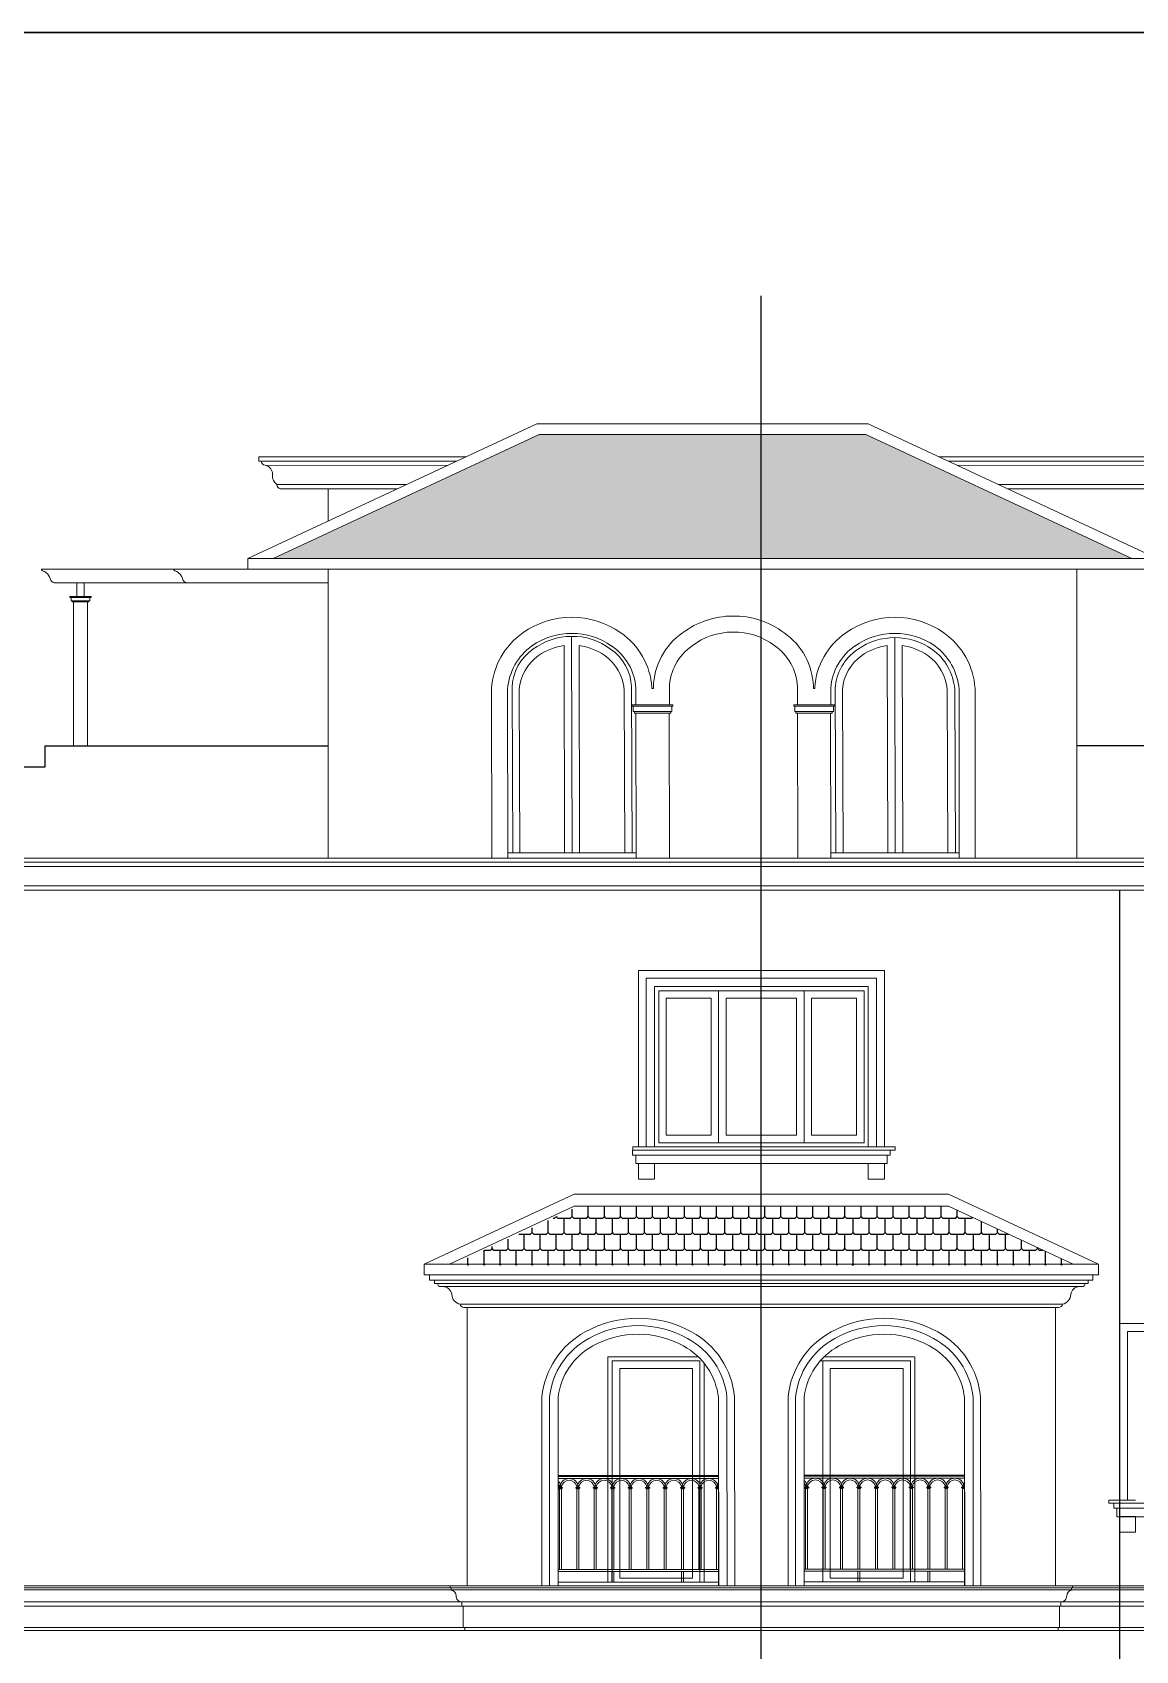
# Model space of a CAD drawing. Header units: millimetres. Extents: x -127141 to 682685, y -1234500 to 49778.
# Drawn here: x 474589 to 484905, y -102623 to -87500 of the extents above; entities that cross this region are included whole.
import ezdxf
from ezdxf.xclip import XClip

# ---------------------------------------------------------------- set-up
doc = ezdxf.new("R2010")
doc.units = ezdxf.units.MM
doc.header["$MEASUREMENT"] = 0
doc.linetypes.add('HIDDEN', pattern=[0.75, 0.5, -0.25])
for name, color, linetype, lineweight in [('-DOOR', 137, 'Continuous', 9), ('-HATCH', 8, 'Continuous', 5), ('-LINE1', 7, 'Continuous', 18)]:
    doc.layers.add(name, color=color, linetype=linetype, lineweight=lineweight)
doc.layers.add('1-NETMANH', color=8, linetype='Continuous')
doc.layers.add('13. NET HATCH', color=251, linetype='Continuous')
doc.layers.add('duong dong', color=6, linetype='HIDDEN', plot=False)
doc.layers.add('LUOI GIONG', color=160, linetype='Continuous', plot=False)

# ---------------------------------------------------------------- blocks, each defined once
blk = doc.blocks.new('lancan')
for p, q in [((-1, 989), (6547, 989)), ((-1, 969), (6547, 969)), ((325, 889), (347, 889)), ((325, 877), (347, 877)), ((326, 893), (346, 893)), ((346, 891), (326, 891)), ((326, 884), (346, 884)), ((326, 882), (346, 882)), ((346, 875), (326, 875)), ((326, 873), (346, 873)), ((346, 893), (350, 893)), ((346, 891), (347, 891)), ((346, 884), (346, 882)), ((346, 884), (355, 884)), ((346, 882), (355, 882)), ((346, 875), (347, 875)), ((346, 873), (346, 120)), ((346, 873), (350, 873)), ((347, 889), (347, 891)), ((347, 891), (350, 891)), ((355, 884), (347, 889)), ((347, 877), (355, 882)), ((347, 875), (347, 877)), ((347, 875), (350, 875)), ((350, 891), (350, 893)), ((350, 873), (350, 875)), ((355, 882), (355, 884)), ((488, 889), (480, 884)), ((480, 884), (480, 882)), ((490, 884), (480, 884)), ((480, 882), (488, 877)), ((490, 882), (480, 882)), ((486, 893), (486, 891)), ((486, 893), (490, 893)), ((486, 891), (488, 891)), ((486, 875), (486, 873)), ((486, 875), (488, 875)), ((486, 873), (490, 873)), ((488, 891), (488, 889)), ((488, 891), (490, 891)), ((488, 889), (510, 889)), ((488, 877), (488, 875)), ((488, 877), (510, 877)), ((488, 875), (490, 875)), ((490, 893), (509, 893)), ((509, 891), (490, 891)), ((490, 882), (490, 884)), ((490, 884), (509, 884)), ((490, 882), (509, 882)), ((509, 875), (490, 875)), ((490, 120), (490, 873)), ((490, 873), (509, 873)), ((509, 893), (513, 893)), ((509, 891), (510, 891)), ((509, 884), (509, 882)), ((509, 884), (519, 884)), ((509, 882), (519, 882)), ((509, 875), (510, 875)), ((509, 873), (509, 120)), ((509, 873), (513, 873)), ((510, 889), (510, 891)), ((510, 891), (513, 891)), ((519, 884), (510, 889)), ((510, 877), (519, 882)), ((510, 875), (510, 877)), ((510, 875), (513, 875)), ((513, 891), (513, 893)), ((513, 873), (513, 875)), ((519, 882), (519, 884)), ((651, 889), (643, 884)), ((643, 884), (643, 882)), ((653, 884), (643, 884)), ((643, 882), (651, 877)), ((653, 882), (643, 882)), ((649, 893), (649, 891)), ((649, 893), (653, 893)), ((649, 891), (651, 891)), ((649, 875), (649, 873)), ((649, 875), (651, 875)), ((649, 873), (653, 873)), ((651, 891), (651, 889)), ((651, 891), (653, 891)), ((651, 889), (674, 889)), ((651, 877), (651, 875)), ((651, 877), (674, 877)), ((651, 875), (653, 875)), ((653, 893), (672, 893)), ((672, 891), (653, 891)), ((653, 882), (653, 884)), ((653, 884), (672, 884)), ((653, 882), (672, 882)), ((672, 875), (653, 875)), ((653, 120), (653, 873)), ((653, 873), (672, 873)), ((672, 893), (676, 893)), ((672, 891), (674, 891)), ((672, 884), (672, 882)), ((672, 884), (682, 884)), ((672, 882), (682, 882)), ((672, 875), (674, 875)), ((672, 873), (672, 120)), ((672, 873), (676, 873)), ((674, 889), (674, 891)), ((674, 891), (676, 891)), ((682, 884), (674, 889)), ((674, 877), (682, 882)), ((674, 875), (674, 877)), ((674, 875), (676, 875)), ((676, 891), (676, 893)), ((676, 873), (676, 875)), ((682, 882), (682, 884)), ((814, 889), (806, 884)), ((806, 884), (806, 882)), ((816, 884), (806, 884)), ((806, 882), (814, 877)), ((816, 882), (806, 882)), ((812, 893), (812, 891)), ((812, 893), (816, 893)), ((812, 891), (814, 891)), ((812, 875), (812, 873)), ((812, 875), (814, 875)), ((812, 873), (816, 873)), ((814, 891), (814, 889)), ((814, 891), (816, 891)), ((814, 889), (837, 889)), ((814, 877), (814, 875)), ((814, 877), (837, 877)), ((814, 875), (816, 875)), ((816, 893), (835, 893)), ((835, 891), (816, 891)), ((816, 882), (816, 884)), ((816, 884), (835, 884)), ((816, 882), (835, 882)), ((835, 875), (816, 875)), ((816, 120), (816, 873)), ((816, 873), (835, 873)), ((835, 893), (839, 893)), ((835, 891), (837, 891)), ((835, 884), (835, 882)), ((835, 884), (845, 884)), ((835, 882), (845, 882)), ((835, 875), (837, 875)), ((835, 873), (835, 120)), ((835, 873), (839, 873)), ((837, 889), (837, 891)), ((837, 891), (839, 891)), ((845, 884), (837, 889)), ((837, 877), (845, 882)), ((837, 875), (837, 877)), ((837, 875), (839, 875)), ((839, 891), (839, 893)), ((839, 873), (839, 875)), ((845, 882), (845, 884)), ((978, 889), (969, 884)), ((969, 884), (969, 882)), ((979, 884), (969, 884)), ((969, 882), (978, 877)), ((979, 882), (969, 882)), ((975, 893), (975, 891)), ((975, 893), (979, 893)), ((975, 891), (978, 891)), ((975, 875), (975, 873)), ((975, 875), (978, 875)), ((975, 873), (979, 873)), ((978, 891), (978, 889)), ((978, 891), (979, 891)), ((978, 889), (1000, 889)), ((978, 877), (978, 875)), ((978, 877), (1000, 877)), ((978, 875), (979, 875)), ((979, 893), (998, 893)), ((998, 891), (979, 891)), ((979, 882), (979, 884)), ((979, 884), (998, 884)), ((979, 882), (998, 882)), ((998, 875), (979, 875)), ((979, 120), (979, 873)), ((979, 873), (998, 873)), ((998, 893), (1002, 893)), ((998, 891), (1000, 891)), ((998, 884), (998, 882)), ((998, 884), (1008, 884)), ((998, 882), (1008, 882)), ((998, 875), (1000, 875)), ((998, 873), (998, 120)), ((998, 873), (1002, 873)), ((1000, 889), (1000, 891)), ((1000, 891), (1002, 891)), ((1008, 884), (1000, 889)), ((1000, 877), (1008, 882)), ((1000, 875), (1000, 877)), ((1000, 875), (1002, 875)), ((1002, 891), (1002, 893)), ((1002, 873), (1002, 875)), ((1008, 882), (1008, 884)), ((1141, 889), (1133, 884)), ((1133, 884), (1133, 882)), ((1142, 884), (1133, 884)), ((1133, 882), (1141, 877)), ((1142, 882), (1133, 882)), ((1138, 893), (1138, 891)), ((1138, 893), (1142, 893)), ((1138, 891), (1141, 891)), ((1138, 875), (1138, 873)), ((1138, 875), (1141, 875)), ((1138, 873), (1142, 873)), ((1141, 891), (1141, 889)), ((1141, 891), (1142, 891)), ((1141, 889), (1163, 889)), ((1141, 877), (1141, 875)), ((1141, 877), (1163, 877)), ((1141, 875), (1142, 875)), ((1142, 893), (1162, 893)), ((1162, 891), (1142, 891)), ((1142, 882), (1142, 884)), ((1142, 884), (1162, 884)), ((1142, 882), (1162, 882)), ((1162, 875), (1142, 875)), ((1142, 120), (1142, 873)), ((1142, 873), (1162, 873)), ((1162, 893), (1166, 893)), ((1162, 891), (1163, 891)), ((1162, 884), (1162, 882)), ((1162, 884), (1171, 884)), ((1162, 882), (1171, 882)), ((1162, 875), (1163, 875)), ((1162, 873), (1162, 120)), ((1162, 873), (1166, 873)), ((1163, 889), (1163, 891)), ((1163, 891), (1166, 891)), ((1171, 884), (1163, 889)), ((1163, 877), (1171, 882)), ((1163, 875), (1163, 877)), ((1163, 875), (1166, 875)), ((1166, 891), (1166, 893)), ((1166, 873), (1166, 875)), ((1171, 882), (1171, 884)), ((1304, 889), (1296, 884)), ((1296, 884), (1296, 882)), ((1306, 884), (1296, 884)), ((1296, 882), (1304, 877)), ((1306, 882), (1296, 882)), ((1302, 893), (1302, 891)), ((1302, 893), (1306, 893)), ((1302, 891), (1304, 891)), ((1302, 875), (1302, 873)), ((1302, 875), (1304, 875)), ((1302, 873), (1306, 873)), ((1304, 891), (1304, 889)), ((1304, 891), (1306, 891)), ((1304, 889), (1326, 889)), ((1304, 877), (1304, 875)), ((1304, 877), (1326, 877)), ((1304, 875), (1306, 875)), ((1306, 893), (1325, 893)), ((1325, 891), (1306, 891)), ((1306, 882), (1306, 884)), ((1306, 884), (1325, 884)), ((1306, 882), (1325, 882)), ((1325, 875), (1306, 875)), ((1306, 120), (1306, 873)), ((1306, 873), (1325, 873)), ((1325, 893), (1329, 893)), ((1325, 891), (1326, 891)), ((1325, 884), (1325, 882)), ((1325, 884), (1335, 884)), ((1325, 882), (1335, 882)), ((1325, 875), (1326, 875)), ((1325, 873), (1325, 120)), ((1325, 873), (1329, 873)), ((1326, 889), (1326, 891)), ((1326, 891), (1329, 891)), ((1335, 884), (1326, 889)), ((1326, 877), (1335, 882)), ((1326, 875), (1326, 877)), ((1326, 875), (1329, 875)), ((1329, 891), (1329, 893)), ((1329, 873), (1329, 875)), ((1335, 882), (1335, 884)), ((1467, 889), (1459, 884)), ((1459, 884), (1459, 882)), ((1469, 884), (1459, 884)), ((1459, 882), (1467, 877)), ((1469, 882), (1459, 882)), ((1465, 893), (1465, 891)), ((1465, 893), (1469, 893)), ((1465, 891), (1467, 891)), ((1465, 875), (1465, 873)), ((1465, 875), (1467, 875)), ((1465, 873), (1469, 873)), ((1467, 891), (1467, 889)), ((1467, 891), (1469, 891)), ((1467, 889), (1490, 889)), ((1467, 877), (1467, 875)), ((1467, 877), (1490, 877)), ((1467, 875), (1469, 875)), ((1469, 893), (1488, 893)), ((1488, 891), (1469, 891)), ((1469, 882), (1469, 884)), ((1469, 884), (1488, 884)), ((1469, 882), (1488, 882)), ((1488, 875), (1469, 875)), ((1469, 120), (1469, 873)), ((1469, 873), (1488, 873)), ((1488, 893), (1492, 893)), ((1488, 891), (1490, 891)), ((1488, 884), (1488, 882)), ((1488, 884), (1498, 884)), ((1488, 882), (1498, 882)), ((1488, 875), (1490, 875)), ((1488, 873), (1488, 120)), ((1488, 873), (1492, 873)), ((1490, 889), (1490, 891)), ((1490, 891), (1492, 891)), ((1498, 884), (1490, 889)), ((1490, 877), (1498, 882)), ((1490, 875), (1490, 877)), ((1490, 875), (1492, 875)), ((1492, 891), (1492, 893)), ((1492, 873), (1492, 875)), ((1498, 882), (1498, 884)), ((1630, 889), (1622, 884)), ((1622, 884), (1622, 882)), ((1632, 884), (1622, 884)), ((1622, 882), (1630, 877)), ((1632, 882), (1622, 882)), ((1628, 893), (1628, 891)), ((1628, 893), (1632, 893)), ((1628, 891), (1630, 891)), ((1628, 875), (1628, 873)), ((1628, 875), (1630, 875)), ((1628, 873), (1632, 873)), ((1630, 891), (1630, 889)), ((1630, 891), (1632, 891)), ((1630, 889), (1653, 889)), ((1630, 877), (1630, 875)), ((1630, 877), (1653, 877)), ((1630, 875), (1632, 875)), ((1632, 893), (1651, 893)), ((1651, 891), (1632, 891)), ((1632, 882), (1632, 884)), ((1632, 884), (1651, 884)), ((1632, 882), (1651, 882)), ((1651, 875), (1632, 875)), ((1632, 120), (1632, 873)), ((1632, 873), (1651, 873)), ((1651, 893), (1655, 893)), ((1651, 891), (1653, 891)), ((1651, 884), (1651, 882)), ((1651, 884), (1661, 884)), ((1651, 882), (1661, 882)), ((1651, 875), (1653, 875)), ((1651, 873), (1651, 120)), ((1651, 873), (1655, 873)), ((1653, 889), (1653, 891)), ((1653, 891), (1655, 891)), ((1661, 884), (1653, 889)), ((1653, 877), (1661, 882)), ((1653, 875), (1653, 877)), ((1653, 875), (1655, 875)), ((1655, 891), (1655, 893)), ((1655, 873), (1655, 875)), ((1661, 882), (1661, 884)), ((1794, 889), (1785, 884)), ((1785, 884), (1785, 882)), ((1795, 884), (1785, 884)), ((1785, 882), (1794, 877)), ((1795, 882), (1785, 882)), ((1791, 893), (1791, 891)), ((1791, 893), (1795, 893)), ((1791, 891), (1794, 891)), ((1791, 875), (1791, 873)), ((1791, 875), (1794, 875)), ((1791, 873), (1795, 873)), ((1794, 891), (1794, 889)), ((1794, 891), (1795, 891)), ((1794, 889), (1816, 889)), ((1794, 877), (1794, 875)), ((1794, 877), (1816, 877)), ((1794, 875), (1795, 875)), ((1795, 893), (1814, 893)), ((1814, 891), (1795, 891)), ((1795, 882), (1795, 884)), ((1795, 884), (1814, 884)), ((1795, 882), (1814, 882)), ((1814, 875), (1795, 875)), ((1795, 120), (1795, 873)), ((1795, 873), (1814, 873)), ((1814, 893), (1818, 893)), ((1814, 891), (1816, 891)), ((1814, 884), (1814, 882)), ((1814, 884), (1824, 884)), ((1814, 882), (1824, 882)), ((1814, 875), (1816, 875)), ((1814, 873), (1814, 120)), ((1814, 873), (1818, 873)), ((1816, 889), (1816, 891)), ((1816, 891), (1818, 891)), ((1824, 884), (1816, 889)), ((1816, 877), (1824, 882)), ((1816, 875), (1816, 877)), ((1816, 875), (1818, 875)), ((1818, 891), (1818, 893)), ((1818, 873), (1818, 875)), ((1824, 882), (1824, 884)), ((-1, 120), (6547, 120)), ((-1, 100), (6547, 100)), ((-1, 0), (6547, 0))]:
    blk.add_line(p, q)
for points in [[(672, 100), (653, 100), (653, 0), (672, 0)], [(1325, 100), (1306, 100), (1306, 0), (1325, 0)]]:
    blk.add_lwpolyline(points, close=True)
for centre, radius, start, end in [((254, 880), 89.2, 8.5304, 171.4696), ((418, 880), 89.2, 8.5304, 171.4696), ((418, 880), 73.2, 10.4137, 169.5863), ((581, 880), 89.2, 8.5304, 171.4696), ((581, 880), 73.2, 10.4137, 169.5863), ((744, 880), 89.2, 8.5304, 171.4696), ((744, 880), 73.2, 10.4137, 169.5863), ((907, 880), 89.2, 8.5304, 171.4696), ((907, 880), 73.2, 10.4137, 169.5863), ((1070, 880), 89.2, 8.5304, 171.4696), ((1070, 880), 73.2, 10.4137, 169.5863), ((1234, 880), 89.2, 8.5304, 171.4696), ((1234, 880), 73.2, 10.4137, 169.5863), ((1397, 880), 89.2, 8.5304, 171.4696), ((1397, 880), 73.2, 10.4137, 169.5863), ((1560, 880), 89.2, 8.5304, 171.4696), ((1560, 880), 73.2, 10.4137, 169.5863), ((1723, 880), 89.2, 8.5304, 171.4696), ((1723, 880), 73.2, 10.4137, 169.5863), ((1886, 880), 89.2, 8.5304, 171.4696), ((1886, 880), 73.2, 10.4137, 169.5863)]:
    blk.add_arc(centre, radius, start, end)
blk = doc.blocks.new('kt1a')
at = {"layer": 'Defpoints', "color": 2}
blk.add_lwpolyline([(0, -22275), (31500, -22275), (31500, 0), (0, 0)], close=True, dxfattribs=at)

msp = doc.modelspace()

# ---------------------------------------------------------------- hatches: boundary and pattern name
at = {"layer": '13. NET HATCH'}
h = msp.add_hatch(dxfattribs=at)
h.set_pattern_fill('MAIGO-12', color=256, scale=300)
h.set_pattern_definition([(0, (157173.14, 264901.16), (75, 150), [120, -30, 120, -30]), (90, (157158.14, 264916.16), (-75, 150), [135, -165]), (45, (157143.14, 264901.16), (75, 150), [21.213203, -403.050865]), (135, (157173.14, 264901.16), (-75, 150), [21.213203, -403.050865])])
h.paths.add_polyline_path([(484868.7, -92416.2), (482383.2, -91257.1), (479327.5, -91257.1), (476841.9, -92416.2)])
h = msp.add_hatch(dxfattribs=at)
h.set_pattern_fill('MAIGO-12', color=256, scale=300)
h.set_pattern_definition([(0, (155352.26, -69780.27), (75, 150), [120, -30, 120, -30]), (90, (155337.256, -69765.27), (-75, 150), [135, -165]), (45, (155322.256, -69780.27), (75, 150), [21.213203, -403.050865]), (135, (155352.256, -69780.27), (-75, 150), [21.213203, -403.050865])])
h.paths.add_polyline_path([(479699.4, -98468.2), (483154.9, -98468.2), (484341.5, -99021.6), (478512.8, -99021.6)])

# ---------------------------------------------------------------- linework, layer by layer
at = {"layer": '-DOOR', "lineweight": 9}
for p, q in [((479631.6, -93144.3), (479636, -95167.9)), ((482653.1, -93156.3), (482657.6, -95167.9)), ((480236.4, -95167.9), (479035.1, -95167.9)), ((483256.6, -95167.9), (482056.2, -95167.9)), ((480445.2, -97876.5), (480445.2, -96456.5)), ((480445.2, -96456.5), (481805.1, -96456.5)), ((481005.3, -96456.5), (481005.3, -97876.5)), ((481805.1, -96456.5), (481805.1, -97876.5)), ((482365.2, -96456.5), (481805.1, -96456.5)), ((482365.2, -97876.5), (482365.2, -96456.5)), ((481075.3, -96526.5), (481735.1, -96526.5)), ((481075.3, -97806.5), (481075.3, -96526.5)), ((481735.1, -96526.5), (481735.1, -97806.5)), ((482295.2, -96526.5), (481875.1, -96526.5)), ((481875.1, -96526.5), (481875.1, -97806.5)), ((482295.2, -97806.5), (482295.2, -96526.5)), ((481735.1, -97806.5), (481075.3, -97806.5)), ((481875.1, -97806.5), (482295.2, -97806.5)), ((481805.1, -97876.5), (480445.2, -97876.5)), ((482365.2, -97876.5), (481805.1, -97876.5))]:
    msp.add_line(p, q, dxfattribs=at)
for points in [[(480198.4, -95167.9), (480191.9, -93614.6, 0.2362704), (479996.1, -93264.7, 0.171967), (479628.4, -93144.4, 0.1622245), (479270.2, -93265.7, 0.2413432), (479075.6, -93623.3), (479082.1, -95167.9)], [(483220.2, -95167.9), (483213.4, -93639.1, 0.2215518), (483003, -93266.5, 0.3163775), (482303.5, -93267.4, 0.2273356), (482094.5, -93628.9), (482101, -95167.9)], [(479147.9, -95167.9), (479141.3, -93641.9, -0.2197855), (479322.2, -93323.7, -0.1210696), (479561.6, -93230.8), (479566.3, -95167.9)], [(480128.7, -95167.9), (480121.9, -93641.9, 0.2197855), (479941, -93323.7, 0.1210696), (479701.6, -93230.8), (479706.3, -95167.9)], [(482169.4, -95167.9), (482162.8, -93641.9, -0.2197855), (482343.7, -93323.7, -0.1210696), (482583.1, -93230.8), (482587.8, -95167.9)], [(483150.2, -95167.9), (483143.4, -93641.9, 0.2197855), (482962.5, -93323.7, 0.1210696), (482723.1, -93230.8), (482727.8, -95167.9)]]:
    msp.add_lwpolyline(points, format="xyb", dxfattribs=at)
for points in [[(480935.3, -96526.5), (480515.2, -96526.5), (480515.2, -97806.5), (480935.3, -97806.5)], [(481875.1, -96526.5), (482295.2, -96526.5), (482295.2, -97806.5), (481875.1, -97806.5)], [(480761.3, -99986.3), (480081.3, -99986.3), (480081.3, -101946.3), (480761.3, -101946.3)], [(482050, -99986.3), (482730, -99986.3), (482730, -101946.3), (482050, -101946.3)]]:
    msp.add_lwpolyline(points, close=True, dxfattribs=at)
for points in [[(480814.9, -99876.3), (479971.3, -99876.3), (479971.3, -101981.2)], [(480831.3, -101981.2), (480831.3, -99916.3), (480011.3, -99916.3), (480011.3, -101981.2)], [(480871.3, -101981.2), (480871.3, -99938.1)], [(481955.4, -99916.3), (482800, -99916.3), (482800, -101981.2)], [(481980, -101981.2), (481980, -99916.3)], [(481993.3, -99876.3), (482838.2, -99876.3)], [(482840, -99877), (482840, -101981.2)]]:
    msp.add_lwpolyline(points, dxfattribs=at)
at = {"layer": '-HATCH'}
for p, q in [((479327.5, -91257.1), (476841.9, -92416.2)), ((479327.5, -91257.1), (482383.2, -91257.1)), ((482383.2, -91257.1), (484868.7, -92416.2)), ((476705.3, -91506.1), (478556.8, -91506.2)), ((487835, -91506.1), (483153.9, -91506.2)), ((478085, -91726.2), (476875.3, -91726.1)), ((483625.6, -91726.2), (487665, -91726.1)), ((474673.3, -92516.2), (474673.5, -92517.7)), ((476194.5, -92516.2), (474673.3, -92516.2)), ((474673.5, -92517.7), (474673.9, -92519.3)), ((474673.9, -92519.3), (474674.3, -92520.8)), ((474674.3, -92520.8), (474675, -92522.3)), ((474675, -92522.3), (474675.8, -92523.7)), ((474675.8, -92523.7), (474676.7, -92525)), ((474676.7, -92525), (474677.8, -92526.2)), ((474677.8, -92526.2), (474679, -92527.4)), ((474679, -92527.4), (474680.3, -92528.4)), ((474680.3, -92528.4), (474681.7, -92529.4)), ((474681.7, -92529.4), (474683.2, -92530.2)), ((474683.2, -92530.2), (474684.7, -92530.9)), ((474684.7, -92530.9), (474694, -92534.8)), ((474694, -92534.8), (474702.8, -92539.4)), ((474702.8, -92539.4), (474711.2, -92544.7)), ((474711.2, -92544.7), (474719.1, -92550.5)), ((474719.1, -92550.5), (474726.4, -92556.9)), ((474726.4, -92556.9), (474733.2, -92563.8)), ((474733.2, -92563.8), (474739.4, -92571.1)), ((474739.4, -92571.1), (474744.8, -92578.9)), ((474744.8, -92578.9), (474749.6, -92587)), ((474749.6, -92587), (474753.6, -92595.5)), ((474753.6, -92595.5), (474756.8, -92604.2)), ((474756.8, -92604.2), (474759.3, -92613.2)), ((474759.3, -92613.2), (474760.5, -92617.4)), ((474760.5, -92617.4), (474762.3, -92621.5)), ((474762.3, -92621.5), (474764.6, -92625.5)), ((474764.6, -92625.5), (474767.4, -92629.1)), ((474767.4, -92629.1), (474770.6, -92632.4)), ((474770.6, -92632.4), (474774.3, -92635.4)), ((474774.3, -92635.4), (474778.2, -92638)), ((474778.2, -92638), (474782.5, -92640.2)), ((474782.5, -92640.2), (474787, -92641.9)), ((474787, -92641.9), (474791.8, -92643.2)), ((474791.8, -92643.2), (474796.6, -92643.9)), ((474796.6, -92643.9), (474801.5, -92644.2)), ((474801.5, -92644.2), (475006.2, -92644.2)), ((475006.2, -92644.2), (475072.7, -92644.2)), ((475006.2, -92644.2), (477355.3, -92644.2)), ((475006.2, -92772.2), (475006.2, -92644.2)), ((475072.7, -92772.2), (475072.7, -92644.2)), ((474939.6, -92772.2), (474939.6, -92782.2)), ((475006.2, -92772.2), (474939.6, -92772.2)), ((474950.7, -92782.2), (474939.6, -92782.2)), ((475128.2, -92782.2), (474950.7, -92782.2)), ((474950.7, -92782.2), (474950.7, -92812.2)), ((474961.8, -92812.2), (474950.7, -92812.2)), ((475117.1, -92812.2), (474961.8, -92812.2)), ((474961.8, -92812.2), (474961.8, -92822.2)), ((474972.9, -92822.2), (474961.8, -92822.2)), ((475106, -92822.2), (474972.9, -92822.2)), ((474972.9, -94166.3), (474972.9, -92822.2)), ((475006.2, -92772.2), (475072.7, -92772.2)), ((475072.7, -92772.2), (475139.3, -92772.2)), ((475117.1, -92822.2), (475106, -92822.2)), ((475106, -94166.3), (475106, -92822.2)), ((475117.1, -92812.2), (475117.1, -92822.2)), ((475128.2, -92812.2), (475117.1, -92812.2)), ((475128.2, -92782.2), (475128.2, -92812.2)), ((475139.3, -92782.2), (475128.2, -92782.2)), ((475139.3, -92772.2), (475139.3, -92782.2)), ((480207.9, -93798), (480568.2, -93798)), ((480558.2, -93848), (480218, -93848)), ((481718.2, -93798), (482078.5, -93798)), ((482068.4, -93848), (481728.3, -93848)), ((473874.9, -95256.2), (487810.4, -95256.2)), ((487665.4, -95476.2), (474044.9, -95476.2)), ((482481.5, -96340.2), (480328.9, -96340.2)), ((480328.9, -96340.2), (480328.9, -97916.5)), ((482481.5, -97916.5), (482481.5, -96340.2)), ((480200.2, -97946.5), (482610.2, -97946.5)), ((480230.2, -97991.5), (482580.2, -97991.5)), ((486381.5, -99640), (484828.6, -99640)), ((484828.6, -99640), (484828.6, -101216.3)), ((484699.9, -101246.3), (486510.2, -101246.3)), ((484729.9, -101291.3), (486480.2, -101291.3)), ((472757.4, -102036.3), (487751.4, -102036.3)), ((472766.4, -102056.3), (487751.4, -102056.3)), ((482367, -102056.3), (487750, -102056.3)), ((482367.6, -102036.3), (487751.4, -102036.3)), ((472859.9, -102166.3), (487651.4, -102166.3)), ((472866.4, -102206.2), (487640.2, -102206.2)), ((472888.2, -102407.3), (487628.5, -102407.3))]:
    msp.add_line(p, q, dxfattribs=at)
for points in [[(476766.2, -91546.1), (478471, -91546.2)], [(487774.2, -91546.1), (483239.6, -91546.2)], [(473935.8, -95296.2), (487774.4, -95296.2)], [(478490.1, -99011.2), (479654.5, -98468.2)], [(479654.5, -98468.2), (483154.9, -98468.2)], [(484319.3, -99011.2), (483154.9, -98468.2)]]:
    msp.add_lwpolyline(points, dxfattribs=at)
msp.add_lwpolyline([(477355.3, -92516.2), (475910.2, -92516.2), (475910.4, -92517.7), (475910.7, -92519.3), (475911.2, -92520.8), (475911.8, -92522.2), (475912.6, -92523.7), (475913.6, -92525), (475914.6, -92526.2), (475915.8, -92527.4), (475917.1, -92528.4), (475918.5, -92529.4), (475920, -92530.2), (475921.6, -92530.9), (475930.8, -92534.8), (475939.6, -92539.4), (475948, -92544.7), (475955.9, -92550.5), (475963.3, -92556.9), (475970.1, -92563.8), (475976.2, -92571.1), (475981.7, -92578.9), (475986.4, -92587), (475990.4, -92595.5), (475993.7, -92604.2), (475996.1, -92613.1), (475997.4, -92617.4), (475999.2, -92621.5), (476001.5, -92625.5), (476004.3, -92629.1), (476007.5, -92632.4), (476011.1, -92635.4), (476015.1, -92638), (476019.4, -92640.2), (476023.9, -92641.9), (476028.6, -92643.2), (476033.4, -92643.9), (476038.4, -92644.2), (477355.3, -92644.2)], close=True, dxfattribs=at)
for points in [[(481086.4, -102016.4), (481084, -100256, 0.2493622), (480714.8, -99705.8, 0.2593462), (479791.2, -99705.8, 0.2472003), (479424.3, -100256.3), (479424.3, -102016.3)], [(483386.9, -102016.4), (483384.5, -100256, 0.2493622), (483015.3, -99705.8, 0.2593462), (482091.7, -99705.8, 0.2472003), (481724.8, -100256.3), (481724.8, -102016.3)]]:
    msp.add_lwpolyline(points, format="xyb", dxfattribs=at)
at = {"layer": '-LINE1', "lineweight": 20}
for p, q in [((479305.3, -91157.1), (476605.3, -92416.2)), ((479305.3, -91157.1), (482405.3, -91157.1)), ((482405.3, -91157.1), (485105.3, -92416.2)), ((478642.6, -91466.2), (476705.3, -91466.1)), ((476705.3, -91466.1), (476705.3, -91506.1)), ((483068.1, -91466.2), (487835, -91466.1)), ((476705.3, -91506.1), (476730.3, -91506.1)), ((477999.3, -91766.2), (476905.3, -91766.1)), ((477355.3, -92066.4), (477355.3, -91766.2)), ((483711.4, -91766.2), (487635, -91766.1)), ((477355.3, -95212.7), (477355.3, -92516.2)), ((484355.3, -95216.2), (484355.3, -92516.2)), ((481892.2, -93633), (481892.2, -93610.7)), ((478883, -93632.3), (478885.1, -95214.2)), ((479033, -93637.6), (479035.1, -95214.2)), ((480231.9, -93783), (480231.9, -93627.4)), ((480381.9, -93633), (480381.9, -93622.1)), ((480395.9, -93633), (480381.9, -93633)), ((480395.9, -93621.2), (480395.9, -93633)), ((480545.9, -93622.8), (480545.9, -93783)), ((481742.2, -93783), (481742.2, -93613.7)), ((481904.5, -93633), (481892.2, -93633)), ((481904.5, -93622.1), (481904.5, -93633)), ((482054.5, -93627.4), (482054.5, -93783)), ((483255.7, -95214.2), (483253.4, -93637.6)), ((483405.7, -95214.2), (483403.4, -93632.3)), ((480545.9, -93783), (480231.9, -93783)), ((480233.1, -93863), (480235.3, -95214.2)), ((480543.1, -93863), (480545.3, -95214.2)), ((482054.5, -93783), (481742.2, -93783)), ((481743.3, -93863), (481745.5, -95214.2)), ((482053.3, -93863), (482055.5, -95214.2)), ((487835.4, -95216.2), (473874.9, -95216.2)), ((487635.4, -95516.2), (474074.9, -95516.2)), ((482555.2, -96266.5), (480255.2, -96266.5)), ((480255.2, -96266.5), (480255.2, -97916.5)), ((482555.2, -97916.5), (482555.2, -96266.5)), ((482405.2, -96416.5), (480405.2, -96416.5)), ((480405.2, -96416.5), (480405.2, -97916.5)), ((482405.2, -97916.5), (482405.2, -96416.5)), ((480200.2, -97991.5), (480200.2, -97946.5)), ((480205.2, -97946.5), (480200.2, -97946.5)), ((480200.2, -97991.5), (480230.2, -97991.5)), ((480205.2, -97946.5), (480205.2, -97916.5)), ((480255.2, -97916.5), (480205.2, -97916.5)), ((480230.2, -98071.5), (480230.2, -97991.5)), ((480328.9, -97916.5), (480255.2, -97916.5)), ((480405.2, -97916.5), (480328.9, -97916.5)), ((482405.2, -97916.5), (480405.2, -97916.5)), ((482481.5, -97916.5), (482405.2, -97916.5)), ((482555.2, -97916.5), (482481.5, -97916.5)), ((482655.2, -97916.5), (482555.2, -97916.5)), ((482580.2, -98071.5), (482580.2, -97991.5)), ((482580.2, -97991.5), (482610.2, -97991.5)), ((482610.2, -97991.5), (482610.2, -97946.5)), ((482610.2, -97946.5), (482655.2, -97946.5)), ((482655.2, -97946.5), (482655.2, -97916.5)), ((480230.2, -98071.5), (480255.2, -98071.5)), ((480405.2, -98070.3), (480255.2, -98070.3)), ((480255.2, -98071.5), (480405.2, -98071.5)), ((480255.2, -98214.7), (480255.2, -98071.5)), ((480405.2, -98071.5), (482405.2, -98071.5)), ((480405.2, -98071.5), (480405.2, -98214.7)), ((482405.2, -98071.5), (482555.2, -98071.5)), ((482405.2, -98215.8), (482405.2, -98071.5)), ((482555.2, -98071.5), (482580.2, -98071.5)), ((482555.2, -98071.5), (482555.2, -98072.3)), ((482555.2, -98072.3), (482555.2, -98215.8)), ((480255.2, -98215.8), (480405.2, -98215.8)), ((482405.2, -98215.8), (482555.2, -98215.8)), ((478253.5, -99011.2), (478253.5, -99111.2)), ((484556, -99011.2), (484556, -99111.2)), ((484556, -99111.2), (478253.5, -99111.2)), ((478303.5, -99161.2), (478303.5, -99111.2)), ((478348.5, -99161.2), (478303.5, -99161.2)), ((478348.5, -99191.2), (478348.5, -99161.2)), ((478378.5, -99191.2), (478348.5, -99191.2)), ((484431, -99191.2), (484461, -99191.2)), ((484461, -99161.2), (484506, -99161.2)), ((484461, -99191.2), (484461, -99161.2)), ((484506, -99161.2), (484506, -99111.2)), ((478428.5, -99221.2), (478408.5, -99221.2)), ((484381, -99221.2), (484401, -99221.2)), ((478624.5, -99416.2), (484185, -99416.2)), ((478654.5, -102016.2), (478654.5, -99416.2)), ((484155, -99416.2), (484155, -102016.2)), ((486455.2, -99566.3), (484754.9, -99566.3)), ((484754.9, -99566.3), (484754.9, -101216.3)), ((484654.9, -101246.3), (484654.9, -101216.3)), ((484754.9, -101216.3), (484654.9, -101216.3)), ((484654.9, -101246.3), (484699.9, -101246.3)), ((484699.9, -101291.3), (484699.9, -101246.3)), ((484699.9, -101291.3), (484729.9, -101291.3)), ((484729.9, -101371.3), (484729.9, -101291.3)), ((484828.6, -101216.3), (484754.9, -101216.3)), ((484904.9, -101216.3), (484828.6, -101216.3)), ((484729.9, -101371.3), (484754.9, -101371.3)), ((484904.9, -101370.2), (484754.9, -101370.2)), ((484754.9, -101371.3), (484904.9, -101371.3)), ((484754.9, -101514.5), (484754.9, -101371.3)), ((484904.9, -101371.3), (486305.2, -101371.3)), ((484904.9, -101371.3), (484904.9, -101514.5)), ((484754.9, -101515.7), (484904.9, -101515.7)), ((484155, -102016.2), (478654.5, -102016.2)), ((481805.9, -101981.2), (481805.9, -102016)), ((483306, -102016), (483306, -101981.2))]:
    msp.add_line(p, q, dxfattribs=at)
for points in [[(485105.3, -92416.2), (476605.3, -92416.2), (476605.3, -92516.2), (485105.3, -92516.2)], [(480545.9, -93783), (480578.3, -93783)], [(482088.6, -93783), (482088.6, -93798), (482078.5, -93798), (482078.5, -93848), (482068.4, -93848), (482068.4, -93863), (481728.3, -93863), (481728.3, -93848), (481718.2, -93848), (481718.2, -93798), (481708.1, -93798), (481708.1, -93783), (482088.6, -93783)], [(478253.5, -99011.2), (479654.5, -98357.9)], [(483154.9, -98357.9), (479654.5, -98357.9)], [(484556, -99011.2), (483154.9, -98357.9)], [(478253.5, -99011.2), (484556, -99011.2)]]:
    msp.add_lwpolyline(points, dxfattribs=at)
msp.add_lwpolyline([(480578.3, -93783), (480578.3, -93798), (480568.2, -93798), (480568.2, -93848), (480558.2, -93848), (480558.2, -93863), (480218, -93863), (480218, -93848), (480207.9, -93848), (480207.9, -93798), (480197.8, -93798), (480197.8, -93783)], close=True, dxfattribs=at)
for points in [[(481156.4, -102016.3), (481154, -100252.7, 0.2513757), (480753.5, -99644.5, 0.2578969), (479757.4, -99644.5, 0.2483168), (479354.3, -100252.7), (479354.3, -102016.3)], [(483456.9, -102016.3), (483454.5, -100252.7, 0.2513757), (483054, -99644.5, 0.2578969), (482057.9, -99644.5, 0.2483168), (481654.8, -100252.7), (481654.8, -102016.3)], [(481006.4, -102016.5), (481004, -100259.9, 0.2479343), (480676.2, -99775.9, 0.2595498), (479829.9, -99775.8, 0.2457112), (479504.3, -100260.5), (479504.3, -102016.3)], [(483306.9, -102016.5), (483304.5, -100259.9, 0.2479343), (482976.7, -99775.9, 0.2595498), (482130.4, -99775.8, 0.2457112), (481804.8, -100260.5), (481804.8, -102016.3)], [(472958.2, -102016.3), (487760.4, -102016.3), (487760.4, -102036), (487751.4, -102036), (487751.4, -102056, 0.3522811), (487706.4, -102110.2, -0.4254581), (487651.4, -102166), (487651.4, -102205.9), (487640.2, -102205.9), (487640.2, -102398.5, -0.4123353), (487632.4, -102406.1, 0.4067079), (487625.2, -102413.5), (487625.2, -102436.2), (472892.7, -102436.2)], [(478496.9, -102016.6), (478496.9, -102036.6), (478505.9, -102036.6), (478505.9, -102056.6, -0.3522811), (478550.8, -102110.8, 0.4254581), (478605.9, -102166.6), (478605.9, -102206.5), (478617.1, -102206.5), (478617.1, -102399.1, 0.4123353), (478624.9, -102406.7, -0.4067079), (478632.1, -102414.1), (478632.1, -102436.6)], [(484314.2, -102016.6), (484314.2, -102036.6), (484305.2, -102036.6), (484305.2, -102056.6, 0.3522811), (484260.2, -102110.8, -0.4254581), (484205.2, -102166.6), (484205.2, -102206.5), (484194, -102206.5), (484194, -102399.1, -0.4123353), (484186.2, -102406.7, 0.4067079), (484179, -102414.1), (484179, -102436.6)]]:
    msp.add_lwpolyline(points, format="xyb", dxfattribs=at)
for centre, radius, start, end in [((476769.4, -91507.2), 39.1, 178.52391, 265.24593), ((476752, -91628), 83.1, 354.22476, 80.14552), ((476937.6, -91643.9), 103.2, 175.86, 232.886), ((476917.6, -91725.7), 42.3, 180.62204, 253.11776), ((479632.6, -93764.4), 798, 54.91652, 125.10422), ((481141.6, -93742.6), 788.3, 90.41661, 126.80719), ((481152.7, -93723.3), 769.1, 52.78203, 91.25588), ((482653.8, -93764.4), 798, 54.89578, 125.08348), ((479578, -93678.6), 696.5, 125.48845, 176.18612), ((479632.6, -93764.4), 648, 54.84434, 125.05937), ((479710.4, -93666.1), 672.9, 3.74591, 55.53336), ((481032, -93634.3), 636.2, 124.74538, 178.81828), ((481141.6, -93742.6), 638.3, 90.31785, 127.053), ((481152.7, -93723.3), 619.1, 52.4741, 91.3574), ((481254.7, -93635.3), 638, 2.21234, 55.29128), ((482576, -93666.1), 672.9, 124.46664, 176.25409), ((482653.8, -93764.4), 648, 54.94063, 125.15566), ((482708.4, -93678.6), 696.5, 3.81388, 54.51155), ((479578, -93678.6), 546.5, 125.54073, 175.69506), ((479710.4, -93666.1), 522.9, 4.24955, 55.62086), ((481032, -93634.3), 486.2, 124.4319, 178.64824), ((481254.7, -93635.3), 488, 2.52967, 55.67211), ((482576, -93666.1), 522.9, 124.37914, 175.75045), ((482708.4, -93678.6), 546.5, 4.30494, 54.45927), ((478408.5, -99191.2), 30, 180, 270), ((484401, -99191.2), 30, 270, 0), ((478428.9, -99303.7), 82.5, 6.03074, 90.2889), ((478610.3, -99289.1), 99.6, 183.43242, 257.33807), ((484199.1, -99289.1), 99.6, 282.66193, 356.56758), ((484380.5, -99303.7), 82.5, 89.7111, 173.96926), ((478625.8, -99378.1), 38.2, 192.30578, 268.05394), ((484183.7, -99378.1), 38.2, 271.94606, 347.69422)]:
    msp.add_arc(centre, radius, start, end, dxfattribs=at)
for p, q in [((474705.2, -94166.3), (477355.3, -94166.3)), ((474705.2, -94166.3), (474705.2, -94366.3)), ((487005.3, -94166.3), (484355.3, -94166.3)), ((474705.2, -94366.3), (474505.2, -94366.3))]:
    msp.add_line(p, q)
at = {"layer": '1-NETMANH', "lineweight": 20}
for p, q in [((478303.5, -99161.2), (484461, -99161.2)), ((478348.5, -99191.2), (484431, -99191.2)), ((478408.5, -99221.2), (484380.1, -99221.2)), ((478588.5, -99386.2), (484221, -99386.2))]:
    msp.add_line(p, q, dxfattribs=at)
at = {"layer": 'Defpoints'}
msp.add_lwpolyline([(467197.5, -109775), (498697.5, -109775), (498697.5, -87500), (467197.5, -87500)], close=True, dxfattribs=at)
at = {"layer": 'duong dong', "ltscale": 10}
for p, q in [((481404.7, -108012.1), (481404.7, -89963.4)), ((484754.9, -95516.3), (484754.9, -106116.4))]:
    msp.add_line(p, q, dxfattribs=at)
at = {"layer": 'LUOI GIONG'}
msp.add_lwpolyline([(435697.5, -87500), (485697.5, -87500), (485697.5, -112500), (435697.5, -112500)], close=True, dxfattribs=at)

# ---------------------------------------------------------------- block references
at = {"layer": '-HATCH'}
ref = msp.add_blockref('lancan', (472500.7, -101981.2), dxfattribs=at)
XClip(ref).set_block_clipping_path([(704.512871496, 0.0352403603), (1303.6554024294, 1075.840688558)])
at = {"layer": '-HATCH', "color": 2}
ref = msp.add_blockref('lancan', (481331.3, -101984), dxfattribs=dict(at, xscale=-1))
XClip(ref).set_block_clipping_path([(327.0566259475, -35.0889214536), (1827.1818547796, 998.7991513787)])
ref = msp.add_blockref('lancan', (483633.1, -101980.9), dxfattribs=dict(at, xscale=-1))
XClip(ref).set_block_clipping_path([(327.0566259475, -35.0889214536), (1827.1818547796, 998.7991513787)])
at = {"layer": '-LINE1'}
msp.add_blockref('kt1a', (467197.5, -87500), dxfattribs=at)

doc.saveas('drawing.dxf')
